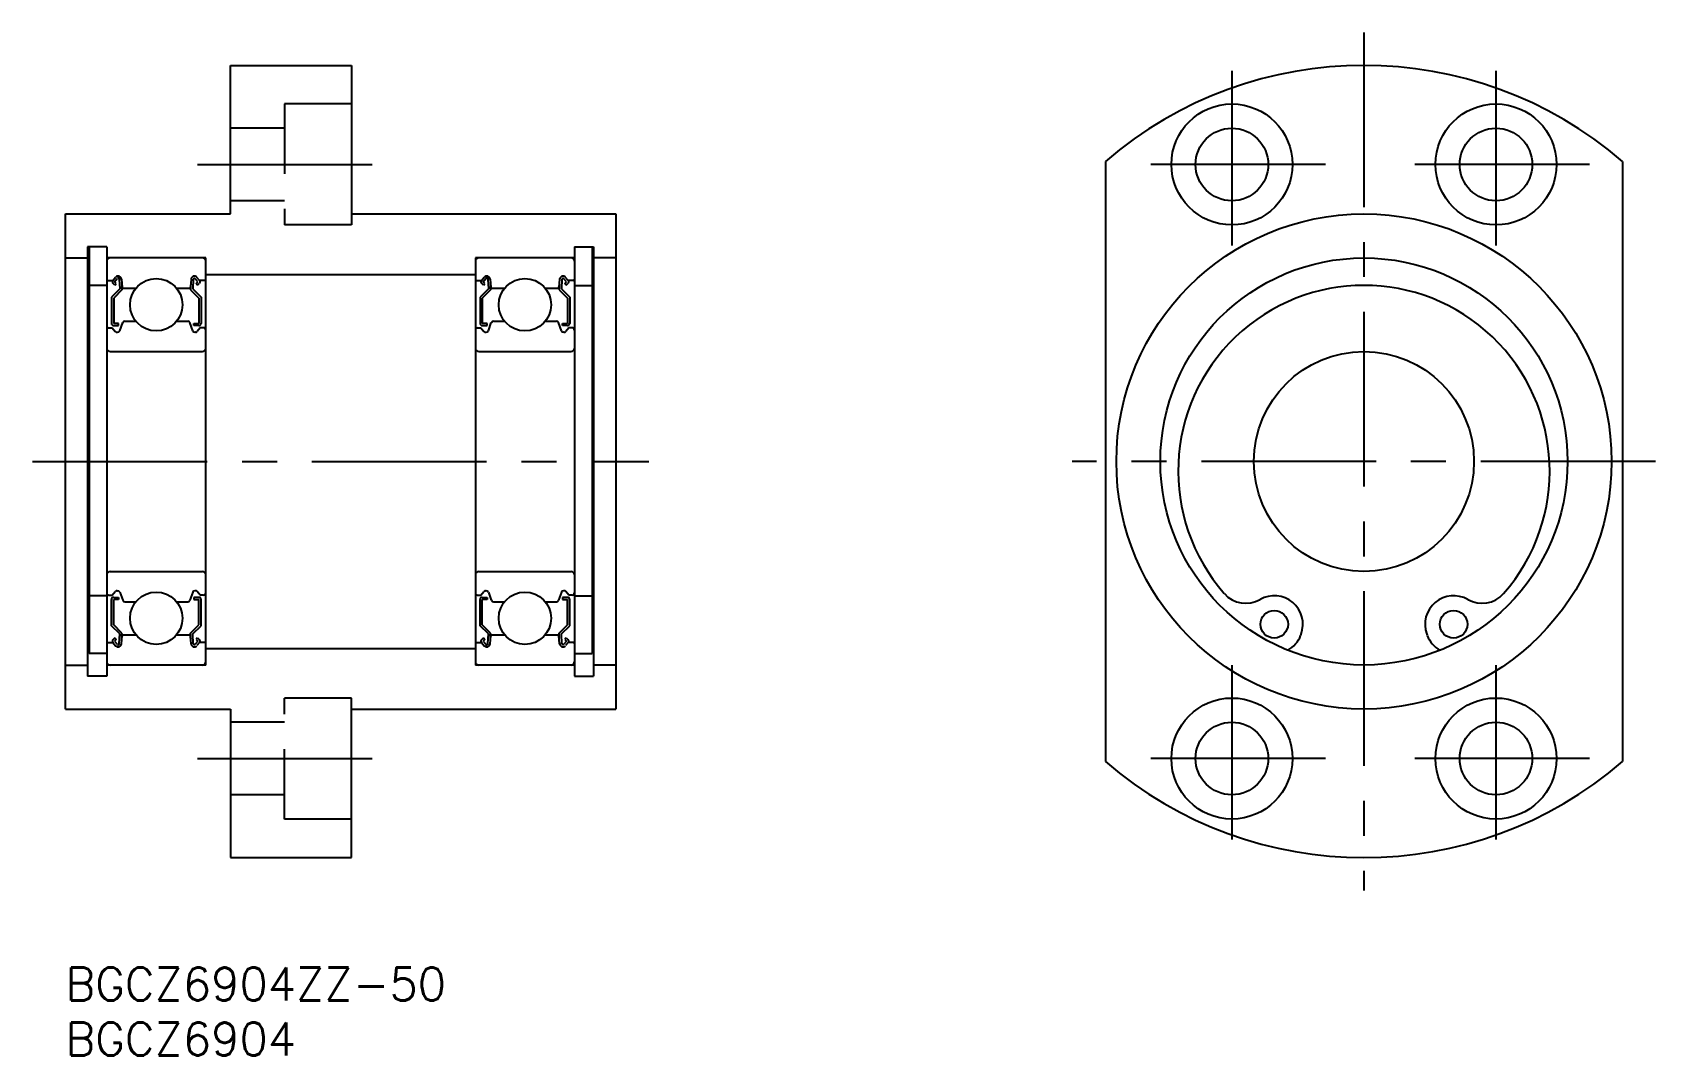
# Model space of a CAD drawing. Extents: x -3 to 145, y -8 to 85.
import ezdxf

# ---------------------------------------------------------------- set-up
doc = ezdxf.new("R2010")
doc.units = 0
doc.header["$LTSCALE"] = 0.5
doc.linetypes.add('CENTER', pattern=[50.8, 31.75, -6.35, 6.35, -6.35])
doc.linetypes.add('DASHED', pattern=[19.05, 12.7, -6.35])
for name, color, linetype in [('MSM_CENTER', 1, 'CENTER'), ('MSM_CONTINUOUS', 7, 'CONTINUOUS'), ('MSM_DASHED', 4, 'DASHED'), ('MSM_PART_NUMBER', 7, 'CONTINUOUS')]:
    doc.layers.add(name, color=color, linetype=linetype)
doc.styles.get("Standard").update_dxf_attribs({"font": 'txt.shx', "height": 3, "bigfont": 'bigfont.shx'})

# ---------------------------------------------------------------- blocks, each defined once
blk = doc.blocks.new('*U6')
at = {"layer": 'MSM_PART_NUMBER'}
blk.add_text('BGCZ6904ZZ-50', height=3, dxfattribs=at).set_placement((0, -3))
blk = doc.blocks.new('*U7')
at = {"layer": 'MSM_PART_NUMBER'}
blk.add_text('BGCZ6904', height=3, dxfattribs=at).set_placement((0, -8))

msp = doc.modelspace()

# ---------------------------------------------------------------- linework, layer by layer
at = {"layer": 'MSM_CENTER'}
for p, q in [((118, 85), (118, 7)), ((106, 81.5), (106, 64.5)), ((130, 81.5), (130, 64.5)), ((12, 73), (29, 73)), ((114.5, 73), (97.5, 73)), ((138.5, 73), (121.5, 73)), ((-3, 46), (53, 46)), ((144.5, 46), (91.5, 46)), ((106, 27.5), (106, 10.5)), ((130, 27.5), (130, 10.5)), ((12, 19), (29, 19)), ((114.5, 19), (97.5, 19)), ((138.5, 19), (121.5, 19))]:
    msp.add_line(p, q, dxfattribs=at)
at = {"layer": 'MSM_CONTINUOUS'}
for p, q in [((15, 68.5), (15, 82)), ((15, 82), (26, 82)), ((26, 82), (26, 68.5)), ((94.5, 73.27), (94.5, 18.73)), ((141.5, 73.27), (141.5, 18.73)), ((0, 23.5), (0, 68.5)), ((0, 68.5), (15, 68.5)), ((26, 68.5), (50, 68.5)), ((50, 68.5), (50, 23.5)), ((3.75, 65.5), (2, 65.5)), ((2, 65.5), (2, 26.5)), ((2.15, 65.5, -0.5), (2.15, 28.55, -0.5)), ((3.75, 65.5), (3.75, 26.5)), ((46.25, 65.5), (46.25, 26.5)), ((46.25, 65.5), (48, 65.5)), ((47.85, 65.5, -0.5), (47.85, 28.55, -0.5)), ((48, 65.5), (48, 26.5)), ((0, 64.5), (2, 64.5)), ((12.75, 64.5), (3.75, 64.5)), ((12.75, 27.5), (12.75, 64.5)), ((37.25, 64.5), (37.25, 27.5)), ((46.25, 64.5), (37.25, 64.5)), ((50, 64.5), (48, 64.5)), ((3.75, 62), (2.15, 62)), ((3.85, 62.45), (4.31, 62.45)), ((4.31, 62.45), (4.56, 62.75)), ((4.49, 62.04), (4.33, 62.17)), ((4.46, 62.32), (4.71, 62.62)), ((4.62, 62.19), (4.46, 62.32)), ((4.49, 62.04), (4.62, 62.19)), ((4.89, 62.56), (4.93, 61.68)), ((5.09, 62.58), (5.15, 61.84)), ((5.13, 62.07), (5.13, 61.6)), ((11.41, 62.57), (11.35, 61.84)), ((11.37, 62.07), (11.37, 61.6)), ((11.61, 62.56), (11.57, 61.68)), ((12.04, 62.32), (11.79, 62.61)), ((11.88, 62.19), (12.04, 62.32)), ((12.01, 62.04), (11.88, 62.19)), ((12.19, 62.45), (11.94, 62.74)), ((12.01, 62.04), (12.16, 62.17)), ((12.65, 62.45), (12.19, 62.45)), ((12.75, 63), (37.25, 63)), ((37.35, 62.45), (37.81, 62.45)), ((37.81, 62.45), (38.06, 62.75)), ((37.99, 62.04), (37.83, 62.17)), ((37.96, 62.32), (38.21, 62.62)), ((38.12, 62.19), (37.96, 62.32)), ((37.99, 62.04), (38.12, 62.19)), ((38.39, 62.56), (38.43, 61.68)), ((38.59, 62.58), (38.65, 61.84)), ((38.63, 62.07), (38.63, 61.6)), ((44.91, 62.57), (44.85, 61.84)), ((44.87, 62.07), (44.87, 61.6)), ((45.11, 62.56), (45.07, 61.68)), ((45.54, 62.32), (45.29, 62.61)), ((45.38, 62.19), (45.54, 62.32)), ((45.51, 62.04), (45.38, 62.19)), ((45.69, 62.45), (45.44, 62.74)), ((45.51, 62.04), (45.66, 62.17)), ((46.15, 62.45), (45.69, 62.45)), ((46.25, 62), (47.85, 62)), ((4.93, 61.68), (4.18, 60.93)), ((4.18, 60.93), (4.18, 58.55)), ((5.13, 61.6), (4.38, 60.85)), ((4.38, 60.85), (4.38, 58.55)), ((5.25, 61.75), (6.4, 61.75)), ((10.1, 61.75), (11.25, 61.75)), ((11.37, 61.6), (12.12, 60.85)), ((11.57, 61.68), (12.32, 60.93)), ((12.12, 60.85), (12.12, 58.55)), ((12.32, 60.93), (12.32, 58.55)), ((38.43, 61.68), (37.68, 60.93)), ((37.68, 60.93), (37.68, 58.55)), ((38.63, 61.6), (37.88, 60.85)), ((37.88, 60.85), (37.88, 58.55)), ((38.75, 61.75), (39.9, 61.75)), ((43.6, 61.75), (44.75, 61.75)), ((44.87, 61.6), (45.62, 60.85)), ((45.07, 61.68), (45.82, 60.93)), ((45.62, 60.85), (45.62, 58.55)), ((45.82, 60.93), (45.82, 58.55)), ((3.95, 58.15), (4.25, 58.15)), ((4.25, 58.15), (4.53, 57.82)), ((4.83, 58.55), (4.38, 58.55)), ((4.38, 58.35), (4.83, 58.35)), ((4.68, 57.75), (4.74, 57.75)), ((4.83, 58.35), (4.83, 58.55)), ((4.93, 57.88), (5.2, 58.62)), ((5.39, 58.75), (6.4, 58.75)), ((10.1, 58.75), (11.11, 58.75)), ((11.57, 57.88), (11.3, 58.62)), ((11.67, 58.55), (12.12, 58.55)), ((11.67, 58.35), (11.67, 58.55)), ((12.12, 58.35), (11.67, 58.35)), ((11.82, 57.75), (11.76, 57.75)), ((12.25, 58.15), (11.97, 57.82)), ((12.55, 58.15), (12.25, 58.15)), ((37.45, 58.15), (37.75, 58.15)), ((37.75, 58.15), (38.03, 57.82)), ((38.33, 58.55), (37.88, 58.55)), ((37.88, 58.35), (38.33, 58.35)), ((38.18, 57.75), (38.24, 57.75)), ((38.33, 58.35), (38.33, 58.55)), ((38.43, 57.88), (38.7, 58.62)), ((38.89, 58.75), (39.9, 58.75)), ((43.6, 58.75), (44.61, 58.75)), ((45.07, 57.88), (44.8, 58.62)), ((45.17, 58.35), (45.17, 58.55)), ((45.17, 58.55), (45.62, 58.55)), ((45.62, 58.35), (45.17, 58.35)), ((45.32, 57.75), (45.26, 57.75)), ((45.75, 58.15), (45.47, 57.82)), ((46.05, 58.15), (45.75, 58.15)), ((4.05, 56), (12.45, 56)), ((37.55, 56), (45.95, 56)), ((4.05, 36), (12.45, 36)), ((37.55, 36), (45.95, 36)), ((4.25, 33.85), (4.53, 34.18)), ((4.68, 34.25), (4.74, 34.25)), ((4.93, 34.12), (5.2, 33.38)), ((11.57, 34.12), (11.3, 33.38)), ((11.82, 34.25), (11.76, 34.25)), ((12.25, 33.85), (11.97, 34.18)), ((37.75, 33.85), (38.03, 34.18)), ((38.18, 34.25), (38.24, 34.25)), ((38.43, 34.12), (38.7, 33.38)), ((45.07, 34.12), (44.8, 33.38)), ((45.32, 34.25), (45.26, 34.25)), ((45.75, 33.85), (45.47, 34.18)), ((3.75, 33.8), (2.15, 33.8)), ((3.95, 33.85), (4.25, 33.85)), ((4.18, 31.07), (4.18, 33.45)), ((4.38, 33.65), (4.83, 33.65)), ((4.38, 31.15), (4.38, 33.45)), ((4.83, 33.45), (4.38, 33.45)), ((4.83, 33.65), (4.83, 33.45)), ((5.39, 33.25), (6.4, 33.25)), ((10.1, 33.25), (11.11, 33.25)), ((12.12, 33.65), (11.67, 33.65)), ((11.67, 33.65), (11.67, 33.45)), ((11.67, 33.45), (12.12, 33.45)), ((12.12, 31.15), (12.12, 33.45)), ((12.55, 33.85), (12.25, 33.85)), ((12.32, 31.07), (12.32, 33.45)), ((37.45, 33.85), (37.75, 33.85)), ((37.68, 31.07), (37.68, 33.45)), ((37.88, 33.65), (38.33, 33.65)), ((38.33, 33.45), (37.88, 33.45)), ((37.88, 31.15), (37.88, 33.45)), ((38.33, 33.65), (38.33, 33.45)), ((38.89, 33.25), (39.9, 33.25)), ((43.6, 33.25), (44.61, 33.25)), ((45.17, 33.65), (45.17, 33.45)), ((45.62, 33.65), (45.17, 33.65)), ((45.17, 33.45), (45.62, 33.45)), ((45.62, 31.15), (45.62, 33.45)), ((46.05, 33.85), (45.75, 33.85)), ((45.82, 31.07), (45.82, 33.45)), ((46.25, 33.8), (47.85, 33.8)), ((4.93, 30.32), (4.18, 31.07)), ((5.13, 30.4), (4.38, 31.15)), ((11.37, 30.4), (12.12, 31.15)), ((11.57, 30.32), (12.32, 31.07)), ((38.43, 30.32), (37.68, 31.07)), ((38.63, 30.4), (37.88, 31.15)), ((44.87, 30.4), (45.62, 31.15)), ((45.07, 30.32), (45.82, 31.07)), ((3.85, 29.55), (4.31, 29.55)), ((4.31, 29.55), (4.56, 29.25)), ((4.49, 29.96), (4.33, 29.83)), ((4.62, 29.81), (4.46, 29.68)), ((4.46, 29.68), (4.71, 29.38)), ((4.49, 29.96), (4.62, 29.81)), ((4.89, 29.44), (4.93, 30.32)), ((5.09, 29.42), (5.15, 30.16)), ((5.13, 29.93), (5.13, 30.4)), ((5.25, 30.25), (6.4, 30.25)), ((10.1, 30.25), (11.25, 30.25)), ((11.41, 29.43), (11.35, 30.16)), ((11.37, 29.93), (11.37, 30.4)), ((11.61, 29.44), (11.57, 30.32)), ((12.04, 29.68), (11.79, 29.39)), ((12.01, 29.96), (11.88, 29.81)), ((11.88, 29.81), (12.04, 29.68)), ((12.19, 29.55), (11.94, 29.26)), ((12.01, 29.96), (12.16, 29.83)), ((12.65, 29.55), (12.19, 29.55)), ((37.35, 29.55), (37.81, 29.55)), ((37.81, 29.55), (38.06, 29.25)), ((37.99, 29.96), (37.83, 29.83)), ((38.12, 29.81), (37.96, 29.68)), ((37.96, 29.68), (38.21, 29.38)), ((37.99, 29.96), (38.12, 29.81)), ((38.39, 29.44), (38.43, 30.32)), ((38.59, 29.42), (38.65, 30.16)), ((38.63, 29.93), (38.63, 30.4)), ((38.75, 30.25), (39.9, 30.25)), ((43.6, 30.25), (44.75, 30.25)), ((44.91, 29.43), (44.85, 30.16)), ((44.87, 29.93), (44.87, 30.4)), ((45.11, 29.44), (45.07, 30.32)), ((45.54, 29.68), (45.29, 29.39)), ((45.51, 29.96), (45.38, 29.81)), ((45.38, 29.81), (45.54, 29.68)), ((45.69, 29.55), (45.44, 29.26)), ((45.51, 29.96), (45.66, 29.83)), ((46.15, 29.55), (45.69, 29.55)), ((112.25, 30.2), (112.29, 30.31)), ((123.71, 30.31), (123.75, 30.2)), ((3.75, 28.55), (2.15, 28.55)), ((12.75, 29), (37.25, 29)), ((46.25, 28.55), (47.85, 28.55)), ((0, 27.5), (2, 27.5)), ((12.75, 27.5), (3.75, 27.5)), ((46.25, 27.5), (37.25, 27.5)), ((50, 27.5), (48, 27.5)), ((3.75, 26.5), (2, 26.5)), ((46.25, 26.5), (48, 26.5)), ((0, 23.5), (15, 23.5)), ((15, 23.5), (15, 10)), ((26, 10), (26, 23.5)), ((26, 23.5), (50, 23.5)), ((15, 10), (26, 10))]:
    msp.add_line(p, q, dxfattribs=at)
for centre, radius in [((106, 73), 5.5), ((130, 73), 5.5), ((106, 73), 3.3), ((130, 73), 3.3), ((118, 46), 22.5), ((118, 46), 18.5), ((8.25, 60.25), 2.38), ((41.75, 60.25), 2.38), ((118, 46), 10), ((8.25, 31.75), 2.38), ((41.75, 31.75), 2.38), ((109.85, 31.2), 1.25), ((126.15, 31.2), 1.25), ((106, 19), 5.5), ((130, 19), 5.5), ((106, 19), 3.3), ((130, 19), 3.3)]:
    msp.add_circle(centre, radius, dxfattribs=at)
for centre, radius, start, end in [((118, 46), 36, 49.2486, 130.7514), ((4.05, 64.2), 0.3, 90, 180), ((12.45, 64.2), 0.3, 0, 90), ((37.55, 64.2), 0.3, 90, 180), ((45.95, 64.2), 0.3, 0, 90), ((3.85, 62.55), 0.1, 180, 270), ((4.46, 62.32), 0.2, 140.001, 230.0801), ((4.79, 62.55), 0.3, 4.9967, 140.001), ((4.79, 62.56), 0.1, 2.8199, 140.0012), ((11.71, 62.55), 0.303, 40.0459, 175.0793), ((11.71, 62.55), 0.103, 39.874, 175.0048), ((12.04, 62.32), 0.2, 309.9138, 40.1318), ((12.65, 62.55), 0.1, 269.9995, 359.9913), ((37.35, 62.55), 0.1, 180, 270), ((37.96, 62.32), 0.2, 140.001, 230.0801), ((38.29, 62.55), 0.3, 4.9967, 140.001), ((38.29, 62.56), 0.1, 2.8199, 140.0012), ((45.21, 62.55), 0.303, 40.0459, 175.0793), ((45.21, 62.55), 0.103, 39.874, 175.0048), ((45.54, 62.32), 0.2, 309.9138, 40.1318), ((46.15, 62.55), 0.1, 269.9995, 359.9913), ((118, 45.13), 16.88, 318.7342, 221.2658), ((5.25, 61.85), 0.1, 184.9967, 269.9995), ((11.25, 61.85), 0.1, 269.9995, 354.8557), ((38.75, 61.85), 0.1, 184.9967, 269.9995), ((44.75, 61.85), 0.1, 269.9995, 354.8557), ((3.95, 57.95), 0.2, 90, 180), ((4.38, 58.55), 0.2, 180, 270), ((4.68, 57.95), 0.2, 219.9921, 270), ((4.74, 57.95), 0.2, 270, 339.9919), ((5.39, 58.55), 0.2, 90, 159.9919), ((11.11, 58.55), 0.2, 19.8845, 90.0002), ((11.76, 57.95), 0.2, 199.8883, 269.9998), ((11.82, 57.95), 0.2, 269.9998, 319.8616), ((12.12, 58.55), 0.2, 269.9998, 359.9956), ((12.55, 57.95), 0.2, 359.9956, 90.0002), ((37.45, 57.95), 0.2, 90, 180), ((37.88, 58.55), 0.2, 180, 270), ((38.18, 57.95), 0.2, 219.9921, 270), ((38.24, 57.95), 0.2, 270, 339.9919), ((38.89, 58.55), 0.2, 90, 159.9919), ((44.61, 58.55), 0.2, 19.8845, 90.0002), ((45.26, 57.95), 0.2, 199.8883, 269.9998), ((45.32, 57.95), 0.2, 269.9998, 319.8616), ((45.62, 58.55), 0.2, 269.9998, 359.9956), ((46.05, 57.95), 0.2, 359.9956, 90.0002), ((4.05, 56.3), 0.3, 180, 270), ((12.45, 56.3), 0.3, 270, 0), ((37.55, 56.3), 0.3, 180, 270), ((45.95, 56.3), 0.3, 270, 0), ((4.05, 35.7), 0.3, 90, 180), ((12.45, 35.7), 0.3, 0, 90), ((37.55, 35.7), 0.3, 90, 180), ((45.95, 35.7), 0.3, 0, 90), ((3.95, 34.05), 0.2, 180, 270), ((4.68, 34.05), 0.2, 90, 140.0079), ((4.74, 34.05), 0.2, 20.0081, 90), ((11.76, 34.05), 0.2, 90.0002, 160.1117), ((11.82, 34.05), 0.2, 40.1384, 90.0002), ((12.55, 34.05), 0.2, 269.9998, 0.0044), ((37.45, 34.05), 0.2, 180, 270), ((38.18, 34.05), 0.2, 90, 140.0079), ((38.24, 34.05), 0.2, 20.0081, 90), ((45.26, 34.05), 0.2, 90.0002, 160.1117), ((45.32, 34.05), 0.2, 40.1384, 90.0002), ((46.05, 34.05), 0.2, 269.9998, 0.0044), ((107.27, 35.71), 2.6, 221.2658, 299.7449), ((128.73, 35.71), 2.6, 240.2551, 318.7342), ((4.38, 33.45), 0.2, 90, 180), ((5.39, 33.45), 0.2, 200.0081, 270), ((11.11, 33.45), 0.2, 269.9998, 340.1155), ((12.12, 33.45), 0.2, 0.0044, 90.0002), ((37.88, 33.45), 0.2, 90, 180), ((38.89, 33.45), 0.2, 200.0081, 270), ((44.61, 33.45), 0.2, 269.9998, 340.1155), ((45.62, 33.45), 0.2, 0.0044, 90.0002), ((109.85, 31.2), 2.6, 340.0175, 119.7449), ((126.15, 31.2), 2.6, 60.2551, 199.9825), ((3.85, 29.45), 0.1, 90, 180), ((4.46, 29.68), 0.2, 129.9199, 219.999), ((5.25, 30.15), 0.1, 90.0005, 175.0033), ((11.25, 30.15), 0.1, 5.1443, 90.0005), ((12.04, 29.68), 0.2, 319.8682, 50.0862), ((12.65, 29.45), 0.1, 0.0087, 90.0005), ((37.35, 29.45), 0.1, 90, 180), ((37.96, 29.68), 0.2, 129.9199, 219.999), ((38.75, 30.15), 0.1, 90.0005, 175.0033), ((44.75, 30.15), 0.1, 5.1443, 90.0005), ((45.54, 29.68), 0.2, 319.8682, 50.0862), ((46.15, 29.45), 0.1, 0.0087, 90.0005), ((109.9, 31.05), 2.5, 297.992, 340.0175), ((126.1, 31.05), 2.5, 199.9825, 242.008), ((4.79, 29.45), 0.3, 219.999, 355.0033), ((4.79, 29.44), 0.1, 219.9988, 357.1801), ((11.71, 29.45), 0.303, 184.9208, 319.9541), ((11.71, 29.45), 0.103, 184.9952, 320.126), ((38.29, 29.45), 0.3, 219.999, 355.0033), ((38.29, 29.44), 0.1, 219.9988, 357.1801), ((45.21, 29.45), 0.303, 184.9208, 319.9541), ((45.21, 29.45), 0.103, 184.9952, 320.126), ((4.05, 27.8), 0.3, 180, 270), ((12.45, 27.8), 0.3, 270, 0), ((37.55, 27.8), 0.3, 180, 270), ((45.95, 27.8), 0.3, 270, 0), ((118, 46), 36, 229.2486, 310.7514)]:
    msp.add_arc(centre, radius, start, end, dxfattribs=at)
at = {"layer": 'MSM_DASHED'}
for p, q in [((26, 78.5), (19.9, 78.5)), ((19.9, 78.5), (19.9, 67.5)), ((19.9, 76.3), (15, 76.3)), ((19.9, 69.7), (15, 69.7)), ((26, 68.5), (26, 67.5)), ((26, 67.5), (19.9, 67.5)), ((19.9, 13.5), (19.9, 24.5)), ((26, 24.5), (19.9, 24.5)), ((26, 23.5), (26, 24.5)), ((19.9, 22.3), (15, 22.3)), ((19.9, 15.7), (15, 15.7)), ((26, 13.5), (19.9, 13.5))]:
    msp.add_line(p, q, dxfattribs=at)

# ---------------------------------------------------------------- block references
at = {"layer": 'MSM_CONTINUOUS'}
for name in ['*U6', '*U7']:
    msp.add_blockref(name, (0, 0), dxfattribs=at)

doc.saveas('drawing.dxf')
